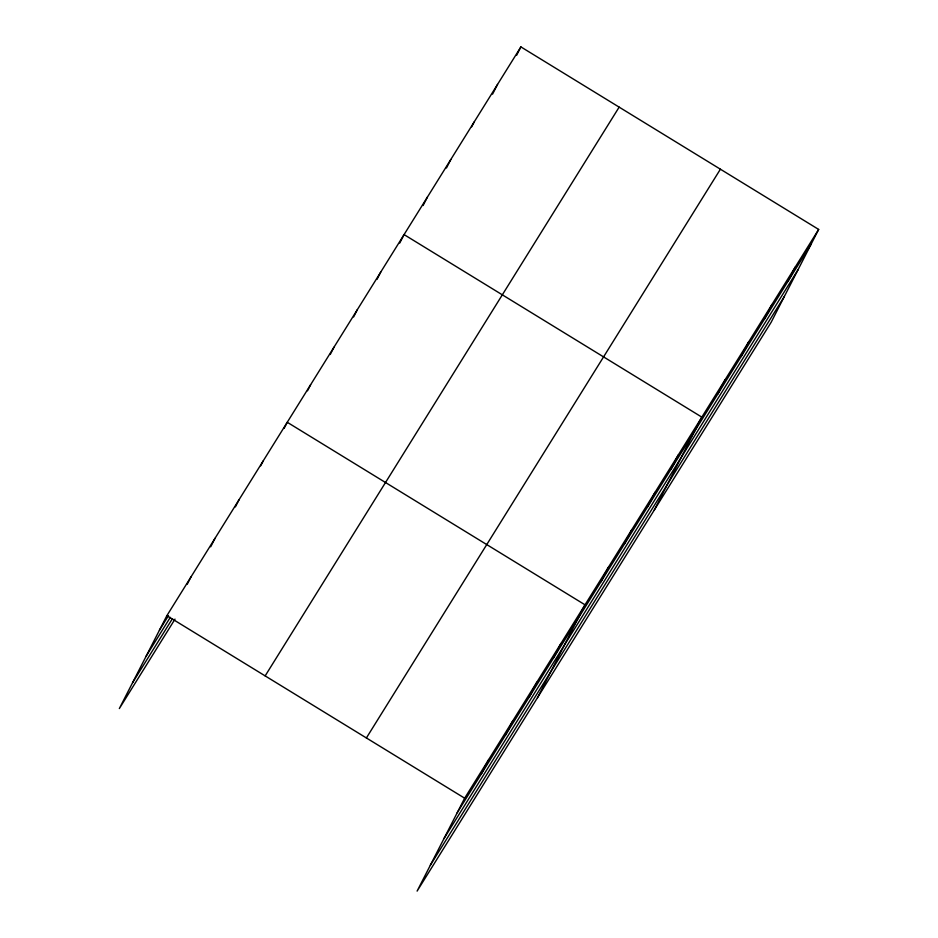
<?xml version="1.0" encoding="UTF-8"?>
<svg xmlns="http://www.w3.org/2000/svg" width="938" height="938" viewBox="0 0 938 938"><rect width="100%" height="100%" fill="white"/><g stroke="black" fill="none" stroke-linecap="round" stroke-linejoin="round"><path stroke-width="1.41" d="M818.663 229.435L464.65 798.191L417.105 891.1L771.118 322.344L818.663 229.435L520.895 46.9L166.882 615.656L119.337 708.565L175.007 619.127M187.237 584.245L190.953 576.987M210.698 546.784L215.025 538.306M235.391 506.895L239.096 499.637M260.694 465.799L263.179 460.957M284.155 428.338L287.251 422.276L585.007 604.811L537.474 697.72M307.512 390.794L310.607 384.744M330.258 354.47L333.975 347.201M353.626 316.927L357.343 309.669M376.994 279.395L380.711 272.126M399.74 243.059L404.067 234.594L701.835 417.129L654.29 510.026M423.097 205.528L427.435 197.05M446.465 167.984L450.803 159.519M471.685 126.818L474.159 121.975M492.579 94.117L497.527 84.443M516.557 55.377L520.895 46.9M481.288 774.038L488.721 759.522M505.359 735.369L512.793 720.841M529.431 696.688L536.864 682.172M553.502 658.019L560.936 643.491M600.941 581.806L608.375 567.279M624.309 544.263L631.743 529.736M647.677 506.719L655.111 492.204M671.033 469.188L678.467 454.66M717.769 394.112L725.203 379.585M741.137 356.569L748.559 342.053M764.493 319.037L771.927 304.51M787.861 281.494L795.295 266.978M159.448 630.184L168.477 615.68M146.211 656.049L170.294 617.368M132.575 682.7L172.451 618.646M265.149 675.899L619.15 107.131M366.383 737.96L720.396 169.203M457.216 812.718L811.229 243.962M443.979 838.584L797.992 269.827M430.343 865.235L784.356 296.478M166.882 615.656L464.65 798.191"/></g></svg>
